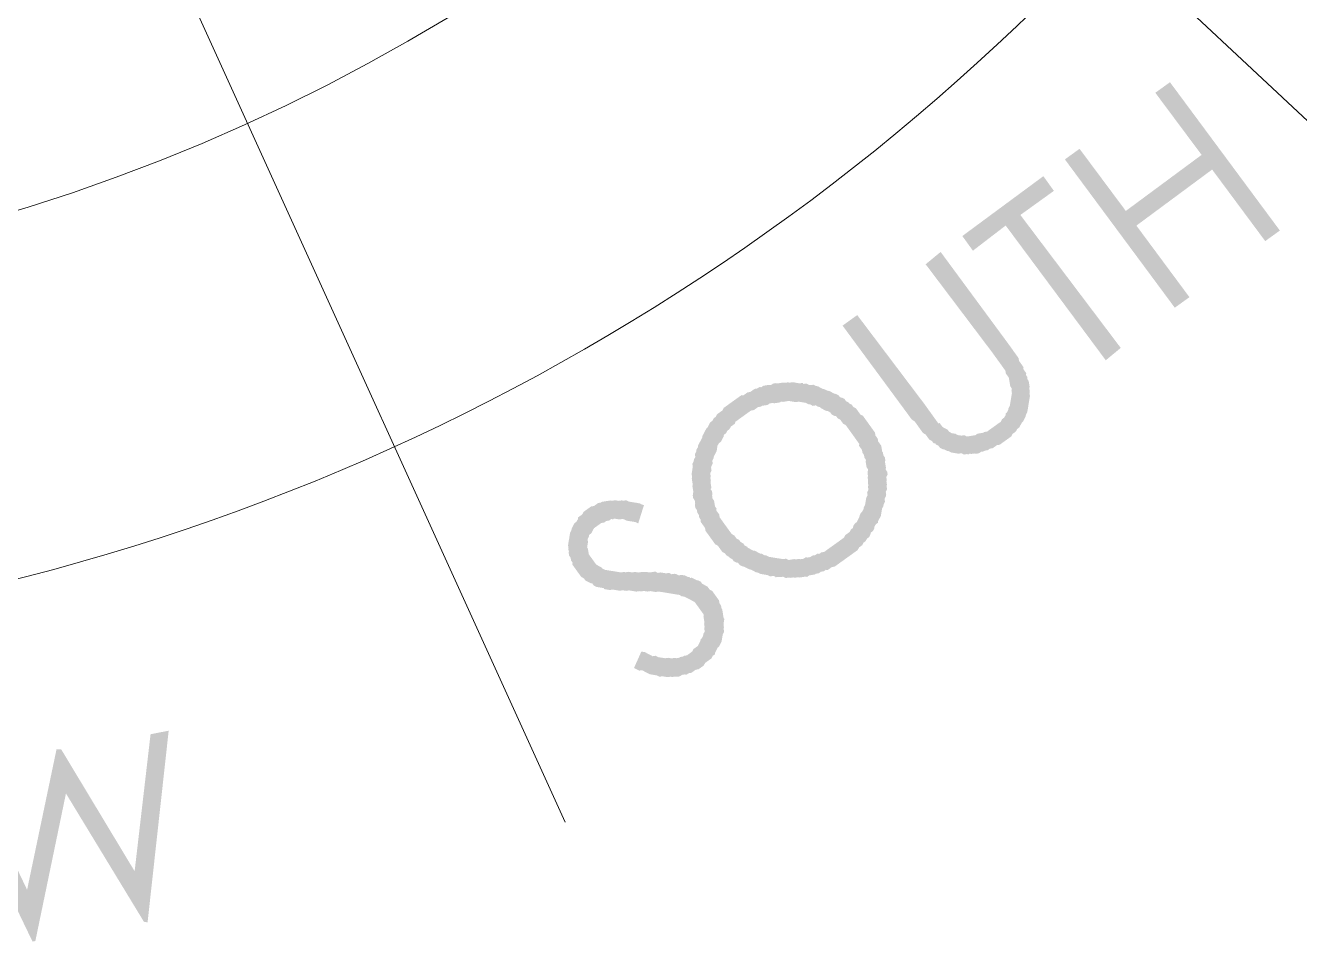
# Model space of a CAD drawing. Header units: millimetres. Extents: x -6808 to 215771, y -89660 to -16303.
# Drawn here: x 91598.6 to 91875.2, y -46752 to -46553.1 of the extents above; entities that cross this region are included whole.
import ezdxf

# ---------------------------------------------------------------- set-up
doc = ezdxf.new("R2010")
doc.units = ezdxf.units.MM
doc.layers.add('Ar-Wall Hatch', color=253, linetype='Continuous', lineweight=9)
doc.layers.add('PDF13_A+I ELE 3', color=7, linetype='Continuous', true_color=0xbababa)
doc.layers.add('PDF13_A+I WALL', color=7, linetype='Continuous', true_color=0xbababa)

# ---------------------------------------------------------------- blocks, each defined once
blk = doc.blocks.new('A$C5343052b')
at = {"layer": 'PDF13_A+I WALL', "true_color": 0xc7c8ca}
for points in [[(1342.5, 650.59), (1343.43, 655.35), (1363.87, 651.68), (1368.41, 676.54), (1347.97, 680.2), (1348.9, 684.95), (1397.59, 676.09), (1396.66, 671.34), (1373.16, 675.6), (1368.63, 650.75), (1392.12, 646.48), (1391.19, 641.73)], [(1341.26, 615.87), (1336.5, 616.8), (1341.37, 643.36), (1346.12, 642.42), (1343.99, 631.56), (1387.99, 623.96), (1387.33, 618.8), (1343.05, 626.8)], [(1329.51, 577.32), (1330.44, 582.07), (1359.78, 577.01), (1360.8, 576.81), (1361.81, 576.61), (1362.49, 576.48), (1363.51, 576.28), (1364.19, 576.14), (1364.87, 576.01), (1365.21, 575.94), (1365.55, 575.88), (1366.23, 575.74), (1366.29, 576.08), (1366.97, 575.95), (1367.65, 575.82), (1368.4, 576.02), (1369.14, 576.23), (1369.82, 576.1), (1370.57, 576.3), (1370.98, 576.57), (1371.38, 576.85), (1372.13, 577.05), (1372.53, 577.33), (1372.94, 577.6), (1373.41, 578.21), (1374.16, 578.42), (1374.63, 579.03), (1375.11, 579.64), (1375.58, 580.25), (1375.71, 580.93), (1376.19, 581.55), (1376.66, 582.16), (1376.73, 582.5), (1377.2, 583.11), (1377.33, 583.79), (1377.47, 584.47), (1377.6, 585.15), (1377.67, 585.49), (1377.8, 586.17), (1377.93, 586.85), (1378.07, 587.52), (1377.86, 588.27), (1377.99, 588.95), (1377.79, 589.7), (1377.51, 590.1), (1377.58, 590.44), (1377.38, 591.19), (1377.1, 591.59), (1376.9, 592.34), (1376.62, 592.75), (1376.08, 593.56), (1375.81, 593.96), (1375.53, 594.37), (1375.26, 594.78), (1374.99, 595.18), (1374.37, 595.66), (1374.1, 596.06), (1373.42, 596.2), (1372.81, 596.67), (1372.2, 597.14), (1371.59, 597.62), (1371.25, 597.68), (1370.91, 597.75), (1370.57, 597.82), (1370.23, 597.88), (1369.61, 598.36), (1368.94, 598.49), (1368.26, 598.62), (1367.58, 598.76), (1366.9, 598.89), (1366.22, 599.02), (1365.2, 599.22), (1364.18, 599.42), (1363.84, 599.49), (1334.51, 604.55), (1335.17, 609.71), (1364.78, 604.24), (1365.46, 604.11), (1366.14, 603.98), (1367.15, 603.78), (1367.83, 603.64), (1368.51, 603.51), (1369.19, 603.38), (1369.87, 603.24), (1370.48, 602.77), (1371.16, 602.64), (1371.84, 602.5), (1372.52, 602.37), (1372.79, 601.96), (1373.47, 601.83), (1374.15, 601.7), (1374.42, 601.29), (1375.1, 601.16), (1375.38, 600.75), (1376.05, 600.62), (1376.67, 600.14), (1377.28, 599.67), (1377.55, 599.26), (1378.16, 598.79), (1378.44, 598.38), (1379.05, 597.91), (1379.32, 597.5), (1379.87, 596.69), (1380.14, 596.29), (1380.69, 595.47), (1380.96, 595.07), (1381.23, 594.66), (1381.5, 594.25), (1381.71, 593.51), (1381.98, 593.1), (1382.19, 592.36), (1382.4, 591.61), (1382.33, 591.27), (1382.54, 590.53), (1382.74, 589.78), (1382.61, 589.1), (1382.81, 588.35), (1382.75, 588.01), (1382.61, 587.34), (1382.82, 586.59), (1382.69, 585.91), (1382.49, 584.89), (1382.49, 584.89), (1382.35, 584.21), (1382.22, 583.53), (1382.09, 582.85), (1381.61, 582.24), (1381.48, 581.56), (1381.35, 580.88), (1380.87, 580.27), (1380.74, 579.59), (1380.27, 578.98), (1380.2, 578.64), (1379.73, 578.03), (1379.59, 577.35), (1379.12, 576.74), (1378.71, 576.46), (1378.24, 575.85), (1377.83, 575.58), (1377.77, 575.24), (1377.36, 574.97), (1376.89, 574.35), (1376.14, 574.15), (1375.67, 573.54), (1375.26, 573.26), (1374.45, 572.72), (1374.04, 572.44), (1373.3, 572.24), (1372.89, 571.97), (1372.15, 571.76), (1371.74, 571.49), (1370.99, 571.28), (1370.31, 571.41), (1369.57, 571.21), (1369.23, 571.28), (1368.82, 571), (1368.48, 571.07), (1368.14, 571.14), (1367.4, 570.93), (1367.06, 571), (1366.38, 571.13), (1365.7, 571.26), (1364.95, 571.06), (1364.28, 571.19), (1363.6, 571.32), (1362.92, 571.46), (1361.9, 571.66), (1361.22, 571.79), (1360.13, 571.65), (1359.45, 571.79), (1358.78, 571.92)], [(1351.5, 472.13), (1349.93, 476.67), (1350.74, 477.22), (1351.49, 477.42), (1352.23, 477.63), (1352.98, 477.83), (1353.45, 478.45), (1354.2, 478.65), (1354.6, 478.92), (1355.42, 479.47), (1355.82, 479.74), (1356.3, 480.36), (1356.7, 480.63), (1357.11, 480.9), (1357.58, 481.51), (1357.99, 481.79), (1358.46, 482.4), (1358.53, 482.74), (1359, 483.35), (1359.07, 483.69), (1359.54, 484.3), (1359.61, 484.64), (1359.74, 485.32), (1359.74, 485.32), (1359.87, 486), (1359.67, 486.75), (1359.8, 487.43), (1359.94, 488.1), (1359.73, 488.85), (1359.52, 489.6), (1359.25, 490), (1359.32, 490.34), (1359.11, 491.09), (1358.84, 491.49), (1358.63, 492.24), (1358.02, 492.71), (1357.75, 493.12), (1357.13, 493.59), (1356.86, 494), (1356.25, 494.47), (1355.64, 494.94), (1355.36, 495.35), (1354.69, 495.48), (1354.01, 495.62), (1353.33, 495.75), (1352.99, 495.82), (1352.31, 495.95), (1351.63, 496.08), (1351.29, 496.15), (1350.54, 495.95), (1349.8, 495.74), (1349.05, 495.53), (1348.31, 495.33), (1347.9, 495.05), (1347.49, 494.78), (1347.15, 494.85), (1346.75, 494.58), (1345.94, 494.03), (1345.53, 493.76), (1345.12, 493.48), (1344.72, 493.21), (1343.9, 492.67), (1343.5, 492.39), (1343.09, 492.12), (1342.28, 491.57), (1341.81, 490.96), (1341.4, 490.69), (1340.59, 490.14), (1340.11, 489.53), (1339.3, 488.99), (1338.83, 488.37), (1338.42, 488.1), (1337.95, 487.49), (1337.14, 486.94), (1336.32, 486.4), (1335.85, 485.79), (1335.04, 485.24), (1334.56, 484.63), (1334.16, 484.35), (1333.35, 483.81), (1332.94, 483.54), (1332.47, 482.92), (1332.06, 482.65), (1331.65, 482.38), (1331.25, 482.11), (1330.91, 482.17), (1330.5, 481.9), (1330.5, 481.9), (1330.1, 481.63), (1329.28, 481.08), (1328.54, 480.87), (1327.86, 481.01), (1327.45, 480.74), (1326.71, 480.53), (1325.96, 480.32), (1325.28, 480.46), (1324.53, 480.25), (1324.2, 480.32), (1323.52, 480.45), (1322.84, 480.58), (1322.5, 480.65), (1321.82, 480.78), (1321.14, 480.92), (1320.46, 481.05), (1320.19, 481.46), (1319.51, 481.59), (1318.9, 482.06), (1318.22, 482.2), (1317.6, 482.67), (1317.33, 483.08), (1316.99, 483.14), (1316.72, 483.55), (1316.11, 484.02), (1315.83, 484.43), (1315.29, 485.24), (1315.02, 485.65), (1314.74, 486.05), (1314.2, 486.87), (1313.99, 487.61), (1313.72, 488.02), (1313.72, 488.02), (1313.51, 488.77), (1313.31, 489.51), (1313.44, 490.19), (1313.23, 490.94), (1312.96, 491.34), (1313.09, 492.02), (1313.23, 492.7), (1313.02, 493.45), (1313.16, 494.13), (1313.22, 494.47), (1313.36, 495.14), (1313.49, 495.82), (1313.96, 496.44), (1314.1, 497.11), (1314.23, 497.79), (1314.7, 498.41), (1314.77, 498.75), (1315.24, 499.36), (1315.72, 499.97), (1316.19, 500.58), (1316.19, 500.58), (1316.59, 500.86), (1317.07, 501.47), (1317.47, 501.74), (1317.88, 502.01), (1318.35, 502.63), (1318.76, 502.9), (1319.23, 503.51), (1319.98, 503.72), (1320.38, 503.99), (1321.2, 504.54), (1321.6, 504.81), (1322.42, 505.35), (1323.16, 505.56), (1323.57, 505.83), (1325.82, 501.16), (1325.08, 500.95), (1324.26, 500.41), (1323.86, 500.13), (1323.05, 499.59), (1322.3, 499.38), (1321.89, 499.11), (1321.42, 498.5), (1321.01, 498.22), (1320.61, 497.95), (1320.2, 497.68), (1320.14, 497.34), (1319.73, 497.07), (1319.6, 496.39), (1319.12, 495.77), (1318.99, 495.1), (1318.52, 494.48), (1318.38, 493.8), (1318.32, 493.46), (1318.18, 492.78), (1318.05, 492.11), (1318.25, 491.36), (1318.46, 490.61), (1318.33, 489.94), (1318.6, 489.53), (1318.81, 488.78), (1319.42, 488.31), (1319.42, 488.31), (1319.69, 487.9), (1320.24, 487.09), (1320.58, 487.02), (1321.19, 486.55), (1321.8, 486.08), (1322.48, 485.94), (1322.82, 485.88), (1323.5, 485.74), (1324.18, 485.61), (1324.52, 485.54), (1325.2, 485.41), (1325.94, 485.62), (1326.69, 485.82), (1327.03, 485.76), (1327.77, 485.96), (1328.18, 486.23), (1328.99, 486.78), (1329.4, 487.05), (1330.21, 487.6), (1330.21, 487.6), (1330.62, 487.87), (1330.62, 487.87), (1331.02, 488.14), (1331.43, 488.42), (1331.9, 489.03), (1332.31, 489.3), (1332.78, 489.91), (1333.6, 490.46), (1334.07, 491.07), (1334.88, 491.62), (1335.35, 492.23), (1336.23, 493.12), (1337.05, 493.66), (1337.52, 494.27), (1337.99, 494.89), (1338.74, 495.09), (1339.21, 495.7), (1340.02, 496.25), (1340.43, 496.52), (1340.9, 497.14), (1341.65, 497.34), (1342.12, 497.95), (1342.53, 498.23), (1343.27, 498.43), (1343.75, 499.05), (1344.15, 499.32), (1344.56, 499.59), (1345.31, 499.8), (1345.71, 500.07), (1346.05, 500), (1346.12, 500.34), (1346.86, 500.55), (1347.61, 500.75), (1348.02, 501.03), (1348.76, 501.23), (1349.44, 501.1), (1350.19, 501.31), (1350.93, 501.51), (1351.27, 501.45), (1351.95, 501.31), (1352.7, 501.52), (1353.38, 501.38), (1353.72, 501.32), (1354.39, 501.18), (1355.07, 501.05), (1355.75, 500.92), (1356.37, 500.44), (1357.04, 500.31), (1357.66, 499.84), (1358, 499.77), (1358.61, 499.3), (1359.22, 498.82), (1359.83, 498.35), (1360.17, 498.28), (1360.72, 497.47), (1360.99, 497.07), (1361.6, 496.59), (1361.88, 496.19), (1362.49, 495.71), (1362.69, 494.97), (1362.97, 494.56), (1363.51, 493.75), (1363.79, 493.34), (1363.99, 492.6), (1364.2, 491.85), (1364.13, 491.51), (1364.34, 490.77), (1364.54, 490.02), (1364.82, 489.61), (1364.68, 488.93), (1364.89, 488.19), (1364.76, 487.51), (1364.62, 486.83), (1364.49, 486.15), (1364.69, 485.41), (1364.63, 485.07), (1364.49, 484.39), (1364.36, 483.71), (1363.89, 483.1), (1363.75, 482.42), (1363.62, 481.74), (1363.15, 481.12), (1363.01, 480.45), (1362.61, 480.17), (1362.14, 479.56), (1362, 478.88), (1361.53, 478.27), (1361.12, 478), (1360.65, 477.38), (1360.24, 477.11), (1359.77, 476.5), (1359.36, 476.23), (1358.96, 475.95), (1358.55, 475.68), (1358.08, 475.07), (1357.33, 474.86), (1356.93, 474.59), (1356.11, 474.04), (1355.71, 473.77), (1354.96, 473.56), (1354.22, 473.36), (1353.47, 473.15), (1353, 472.54), (1352.25, 472.33), (1351.5, 472.13)], [(1235.86, 326.98), (1239.1, 330.93), (1273.49, 317.47), (1253.5, 350.32), (1254.37, 351.2), (1291.12, 340.81), (1269.11, 370.53), (1272.01, 374.54), (1303.03, 333.18), (1302.21, 332.63), (1263.43, 343.43), (1284.51, 308.95), (1284.04, 308.34)]]:
    blk.add_hatch(color=9, dxfattribs=at).paths.add_polyline_path(points)
h = blk.add_hatch(color=9, dxfattribs=at)
h.paths.add_polyline_path([(1321.75, 541.46), (1321.95, 542.48), (1322.09, 543.16), (1322.22, 543.84), (1322.35, 544.52), (1322.49, 545.19), (1322.89, 545.47), (1323.03, 546.15), (1323.16, 546.83), (1323.63, 547.44), (1323.77, 548.12), (1323.9, 548.8), (1324.37, 549.41), (1324.51, 550.09), (1324.91, 550.36), (1325.05, 551.04), (1325.52, 551.65), (1325.99, 552.26), (1326.4, 552.54), (1326.53, 553.22), (1327.01, 553.83), (1327.41, 554.1), (1327.88, 554.71), (1328.36, 555.33), (1328.76, 555.6), (1329.24, 556.21), (1329.64, 556.48), (1330.12, 557.1), (1330.52, 557.37), (1331.34, 557.91), (1331.74, 558.19), (1332.21, 558.8), (1332.55, 558.73), (1333.03, 559.35), (1333.77, 559.55), (1334.18, 559.82), (1334.65, 560.44), (1335.4, 560.64), (1335.8, 560.92), (1336.55, 561.12), (1337.3, 561.33), (1337.7, 561.6), (1338.45, 561.81), (1338.86, 562.08), (1339.6, 562.29), (1340.35, 562.49), (1340.75, 562.76), (1341.5, 562.97), (1342.18, 562.84), (1342.58, 563.11), (1343.33, 563.32), (1344.01, 563.18), (1344.76, 563.39), (1345.09, 563.32), (1345.84, 563.53), (1346.52, 563.39), (1347.27, 563.6), (1347.94, 563.47), (1348.62, 563.33), (1349.3, 563.2), (1350.05, 563.41), (1350.73, 563.27), (1351.41, 563.14), (1352.09, 563.01), (1352.76, 562.87), (1353.44, 562.74), (1354.12, 562.6), (1354.8, 562.47), (1355.48, 562.34), (1356.09, 561.86), (1356.77, 561.73), (1357.11, 561.66), (1357.72, 561.19), (1358.4, 561.06), (1359.08, 560.92), (1359.7, 560.45), (1360.31, 559.98), (1360.65, 559.91), (1361.26, 559.44), (1361.94, 559.31), (1362.55, 558.83), (1362.82, 558.43), (1363.44, 557.95), (1364.05, 557.48), (1364.32, 557.07), (1365, 556.94), (1365.61, 556.47), (1365.82, 555.72), (1366.43, 555.25), (1366.7, 554.84), (1367.32, 554.37), (1367.59, 553.96), (1368.2, 553.49), (1368.41, 552.74), (1369.02, 552.27), (1369.29, 551.86), (1369.5, 551.12), (1370.11, 550.65), (1370.32, 549.9), (1370.59, 549.49), (1370.8, 548.75), (1371.07, 548.34), (1371.61, 547.53), (1371.89, 547.12), (1372.09, 546.38), (1372.3, 545.63), (1372.57, 545.22), (1372.44, 544.55), (1372.64, 543.8), (1372.92, 543.39), (1373.12, 542.65), (1372.99, 541.97), (1373.26, 541.56), (1373.47, 540.82), (1373.34, 540.14), (1373.54, 539.39), (1373.41, 538.71), (1373.61, 537.97), (1373.55, 537.63), (1373.41, 536.95), (1373.62, 536.2), (1373.49, 535.52), (1373.35, 534.84), (1373.22, 534.16), (1373.09, 533.48), (1372.95, 532.81), (1372.82, 532.13), (1372.69, 531.45), (1372.55, 530.77), (1372.42, 530.09), (1372.29, 529.41), (1372.15, 528.73), (1371.68, 528.12), (1371.55, 527.44), (1371.41, 526.76), (1371.01, 526.49), (1370.87, 525.81), (1370.4, 525.2), (1370.27, 524.52), (1369.79, 523.9), (1369.73, 523.57), (1369.25, 522.95), (1368.78, 522.34), (1368.65, 521.66), (1368.24, 521.39), (1367.77, 520.78), (1367.29, 520.16), (1366.89, 519.89), (1366.41, 519.28), (1366.01, 519.01), (1365.53, 518.39), (1365.13, 518.12), (1364.66, 517.51), (1363.91, 517.3), (1363.44, 516.69), (1363.03, 516.42), (1362.56, 515.81), (1362.22, 515.87), (1361.81, 515.6), (1361.34, 514.99), (1360.59, 514.78), (1360.19, 514.51), (1359.37, 513.96), (1358.97, 513.69), (1358.22, 513.48), (1357.82, 513.21), (1357.07, 513), (1356.32, 512.8), (1355.92, 512.53), (1355.17, 512.32), (1354.43, 512.11), (1354.02, 511.84), (1353.27, 511.63), (1352.59, 511.77), (1352.19, 511.5), (1351.44, 511.29), (1350.76, 511.42), (1350.02, 511.22), (1349.68, 511.28), (1348.93, 511.08), (1348.25, 511.21), (1347.51, 511), (1346.83, 511.14), (1346.15, 511.27), (1345.47, 511.41), (1344.72, 511.2), (1344.04, 511.33), (1343.37, 511.47), (1343.03, 511.53), (1342.35, 511.67), (1341.67, 511.8), (1340.99, 511.93), (1340.31, 512.07), (1339.7, 512.54), (1339.02, 512.67), (1338.34, 512.81), (1337.66, 512.94), (1337.39, 513.35), (1336.71, 513.48), (1336.1, 513.95), (1335.42, 514.09), (1334.8, 514.56), (1334.12, 514.69), (1333.51, 515.17), (1333.24, 515.57), (1332.63, 516.05), (1331.95, 516.18), (1331.34, 516.65), (1331.06, 517.06), (1330.79, 517.46), (1330.18, 517.94), (1329.57, 518.41), (1329.29, 518.82), (1328.68, 519.29), (1328.07, 519.76), (1327.8, 520.17), (1327.18, 520.64), (1326.91, 521.05), (1326.36, 521.86), (1326.09, 522.27), (1325.48, 522.74), (1325.27, 523.49), (1325, 523.89), (1324.79, 524.64), (1324.18, 525.11), (1323.98, 525.86), (1323.7, 526.26), (1323.5, 527.01), (1323.22, 527.42), (1323.02, 528.16), (1323.02, 528.16), (1322.81, 528.91), (1322.61, 529.65), (1322.33, 530.06), (1322.13, 530.81), (1321.92, 531.55), (1321.72, 532.3), (1321.78, 532.64), (1321.58, 533.38), (1321.37, 534.13), (1321.5, 534.81), (1321.3, 535.55), (1321.43, 536.23), (1321.22, 536.98), (1321.29, 537.32), (1321.42, 538), (1321.56, 538.68), (1321.35, 539.42), (1321.49, 540.1), (1321.62, 540.78), (1321.75, 541.46), (1321.75, 541.46)], flags=0)
h.paths.add_polyline_path([(1326.57, 540.86), (1326.44, 540.19), (1326.31, 539.51), (1326.17, 538.83), (1326.45, 538.42), (1326.31, 537.74), (1326.18, 537.06), (1326.38, 536.32), (1326.25, 535.64), (1326.46, 534.89), (1326.32, 534.21), (1326.6, 533.81), (1326.8, 533.06), (1327.01, 532.32), (1326.88, 531.64), (1327.08, 530.89), (1327.35, 530.48), (1327.63, 530.08), (1327.9, 529.67), (1328.11, 528.93), (1328.31, 528.18), (1328.58, 527.77), (1328.79, 527.03), (1329.4, 526.55), (1329.61, 525.81), (1329.88, 525.4), (1330.49, 524.93), (1330.7, 524.18), (1331.31, 523.71), (1331.59, 523.3), (1332.2, 522.83), (1332.47, 522.42), (1333.08, 521.95), (1333.7, 521.48), (1333.63, 521.14), (1334.31, 521.01), (1334.92, 520.53), (1335.19, 520.13), (1335.81, 519.65), (1336.48, 519.52), (1337.1, 519.05), (1337.71, 518.57), (1338.39, 518.44), (1338.66, 518.03), (1339.34, 517.9), (1340.02, 517.77), (1340.63, 517.29), (1341.31, 517.16), (1341.99, 517.03), (1342.67, 516.89), (1343.35, 516.76), (1344.03, 516.63), (1344.71, 516.49), (1345.39, 516.36), (1346.06, 516.23), (1346.81, 516.43), (1347.49, 516.3), (1347.83, 516.23), (1348.57, 516.44), (1349.25, 516.3), (1350, 516.51), (1350.68, 516.38), (1351.42, 516.58), (1351.76, 516.52), (1352.51, 516.72), (1353.26, 516.93), (1353.66, 517.2), (1354.41, 517.41), (1355.15, 517.61), (1355.56, 517.89), (1356.31, 518.09), (1356.71, 518.36), (1357.46, 518.57), (1357.86, 518.84), (1358.68, 519.39), (1359.08, 519.66), (1359.49, 519.93), (1359.49, 519.93), (1360.3, 520.48), (1360.71, 520.75), (1361.18, 521.37), (1361.93, 521.57), (1362.4, 522.18), (1362.87, 522.8), (1363.28, 523.07), (1363.75, 523.68), (1364.16, 523.95), (1364.63, 524.57), (1364.77, 525.25), (1365.17, 525.52), (1365.64, 526.13), (1365.78, 526.81), (1366.25, 527.42), (1366.39, 528.1), (1366.79, 528.37), (1366.92, 529.05), (1367.4, 529.67), (1367.53, 530.34), (1367.66, 531.02), (1367.8, 531.7), (1367.93, 532.38), (1368.07, 533.06), (1368.13, 533.4), (1368.27, 534.08), (1368.4, 534.76), (1368.53, 535.44), (1368.67, 536.12), (1368.46, 536.86), (1368.59, 537.54), (1368.73, 538.22), (1368.52, 538.97), (1368.65, 539.65), (1368.38, 540.05), (1368.18, 540.8), (1368.31, 541.48), (1368.1, 542.22), (1367.9, 542.97), (1367.62, 543.38), (1367.42, 544.12), (1367.48, 544.46), (1367.28, 545.21), (1367.01, 545.61), (1366.8, 546.36), (1366.25, 547.17), (1365.98, 547.58), (1365.71, 547.98), (1365.5, 548.73), (1364.89, 549.2), (1364.68, 549.95), (1364.07, 550.42), (1363.8, 550.83), (1363.19, 551.3), (1362.91, 551.71), (1362.3, 552.18), (1362.03, 552.59), (1361.42, 553.06), (1361.14, 553.47), (1360.87, 553.87), (1360.19, 554.01), (1359.58, 554.48), (1358.97, 554.95), (1358.69, 555.36), (1358.02, 555.49), (1357.4, 555.96), (1356.72, 556.1), (1356.11, 556.57), (1355.43, 556.7), (1354.75, 556.84), (1354.48, 557.24), (1353.8, 557.38), (1353.12, 557.51), (1352.44, 557.65), (1351.76, 557.78), (1351.08, 557.91), (1350.41, 558.05), (1349.73, 558.18), (1349.05, 558.31), (1348.37, 558.45), (1347.62, 558.24), (1346.94, 558.37), (1346.26, 558.51), (1345.52, 558.3), (1344.84, 558.43), (1344.43, 558.16), (1343.69, 557.96), (1343.01, 558.09), (1342.26, 557.88), (1341.86, 557.61), (1341.11, 557.4), (1340.36, 557.2), (1340.02, 557.26), (1339.62, 556.99), (1338.87, 556.79), (1338.4, 556.17), (1337.65, 555.97), (1337.25, 555.69), (1336.5, 555.49), (1336.1, 555.22), (1335.28, 554.67), (1334.88, 554.4), (1334.4, 553.79), (1334, 553.51), (1333.18, 552.97), (1332.78, 552.69), (1332.3, 552.08), (1331.83, 551.47), (1331.43, 551.2), (1331.36, 550.86), (1330.89, 550.24), (1330.41, 549.63), (1330.01, 549.36), (1329.53, 548.75), (1329.4, 548.07), (1328.93, 547.46), (1328.45, 546.84), (1328.39, 546.5), (1327.91, 545.89), (1327.78, 545.21), (1327.65, 544.53), (1327.17, 543.92), (1327.04, 543.24), (1326.91, 542.56), (1326.77, 541.88), (1326.64, 541.2), (1326.57, 540.86)], flags=0)
at = {"layer": 'PDF13_A+I ELE 3', "color": 9, "lineweight": 18, "true_color": 0xc7c8ca}
for points in [[(1366.3, 429.32), (46.34, 973.39)], [(1420.03, 702.66), (-7.39, 700.06)]]:
    blk.add_lwpolyline(points, dxfattribs=at)
for radius in [603.02, 507.85]:
    blk.add_circle((706.6, 701.71), radius, dxfattribs=at)

msp = doc.modelspace()

# ---------------------------------------------------------------- block references
at = {"layer": 'Ar-Wall Hatch', "lineweight": -3, "ltscale": 0.5, "xscale": 0.81, "yscale": 0.81, "zscale": 0.81, "rotation": 316.8456496709885}
msp.add_blockref('A$C5343052b', (90670.526, -46222.819), dxfattribs=at)

doc.saveas('drawing.dxf')
